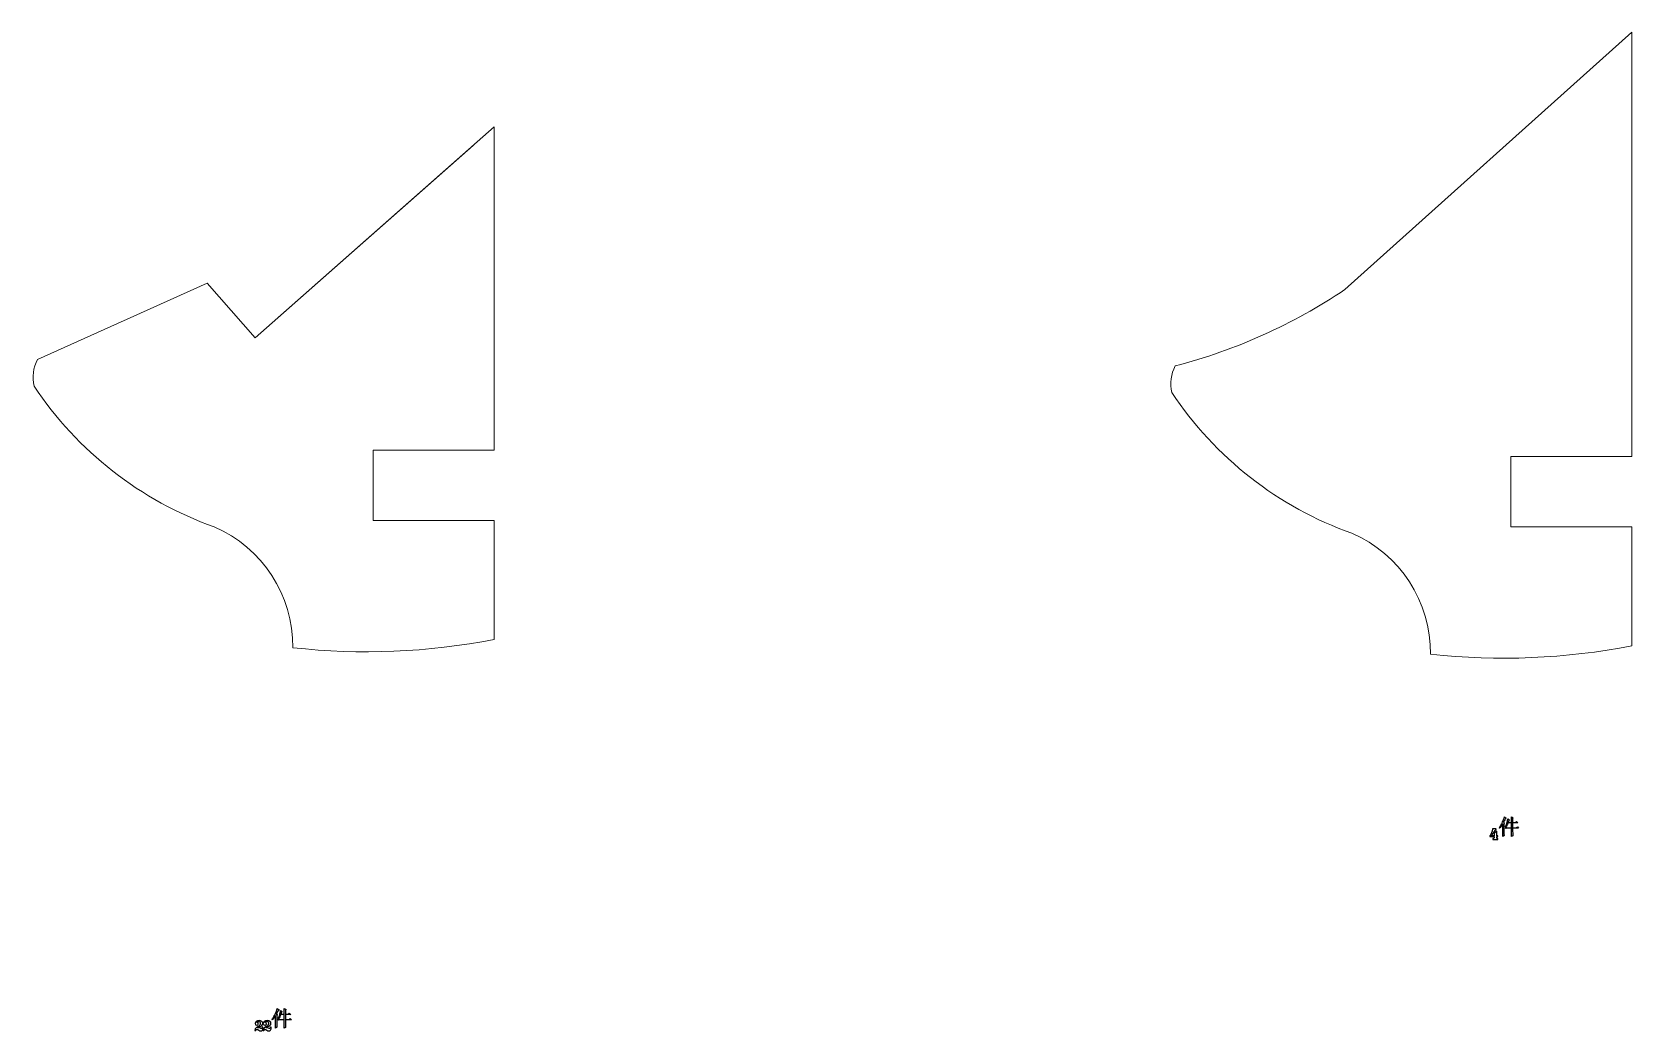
# Model space of a CAD drawing. Header units: centimetres. Extents: x -51 to 100, y -24 to 30.
# Drawn here: x -50.88 to -41.78, y -23.57 to -17.89 of the extents above; entities that cross this region are included whole.
import ezdxf

# ---------------------------------------------------------------- set-up
doc = ezdxf.new("R2010")
doc.units = ezdxf.units.CM
doc.header["$MEASUREMENT"] = 0

msp = doc.modelspace()

# ---------------------------------------------------------------- linework, layer by layer
at = {"color": 1, "lineweight": 9}
for points in [[(-41.77601, -17.88619), (-41.77601, -17.88619), (-43.40865, -19.35031), (-43.40865, -19.35031)], [(-41.77601, -17.88619), (-41.77601, -17.88619), (-41.77601, -20.29999), (-41.77601, -20.29999)], [(-49.60721, -19.62591), (-49.60721, -19.62591), (-48.24637, -18.42523), (-48.24637, -18.42523)], [(-48.24637, -18.42523), (-48.24637, -18.42523), (-48.24637, -20.26355), (-48.24637, -20.26355)], [(-48.36605, -18.53083), (-48.36605, -18.53083), (-49.60721, -19.62591), (-49.60721, -19.62591)], [(-49.87897, -19.31387), (-49.87897, -19.31387), (-50.84441, -19.74863), (-50.84441, -19.74863)], [(-49.60721, -19.62591), (-49.60721, -19.62591), (-49.87897, -19.31387), (-49.87897, -19.31387)], [(-44.37409, -19.78507), (-44.03009, -19.69563), (-43.70365, -19.54863), (-43.40865, -19.35031)], [(-50.84441, -19.74863), (-50.86873, -19.79503), (-50.87565, -19.84859), (-50.86385, -19.89963)], [(-44.37409, -19.78507), (-44.39841, -19.83147), (-44.40529, -19.88503), (-44.39353, -19.93607)], [(-50.86385, -19.89963), (-50.61761, -20.27023), (-50.25797, -20.55111), (-49.83877, -20.70027)], [(-44.39353, -19.93607), (-44.14729, -20.30667), (-43.78765, -20.58755), (-43.36845, -20.73671)], [(-48.24637, -20.26355), (-48.24637, -20.26355), (-48.93601, -20.26355), (-48.93601, -20.26355)], [(-48.93601, -20.26355), (-48.93601, -20.26355), (-48.93601, -20.66355), (-48.93601, -20.66355)], [(-41.77601, -20.29999), (-41.77601, -20.29999), (-42.46569, -20.29999), (-42.46569, -20.29999)], [(-42.46569, -20.29999), (-42.46569, -20.29999), (-42.46569, -20.69999), (-42.46569, -20.69999)], [(-49.39229, -21.38707), (-49.38941, -21.08915), (-49.56533, -20.81855), (-49.83877, -20.70027)], [(-48.93601, -20.66355), (-48.93601, -20.66355), (-48.24637, -20.66355), (-48.24637, -20.66355)], [(-48.24637, -20.66355), (-48.24637, -20.66355), (-48.24637, -21.34003), (-48.24637, -21.34003)], [(-42.92197, -21.42351), (-42.91909, -21.12559), (-43.09501, -20.85499), (-43.36845, -20.73671)], [(-42.46569, -20.69999), (-42.46569, -20.69999), (-41.77601, -20.69999), (-41.77601, -20.69999)], [(-41.77601, -20.69999), (-41.77601, -20.69999), (-41.77601, -21.37647), (-41.77601, -21.37647)], [(-49.39229, -21.38707), (-49.01013, -21.42951), (-48.62373, -21.41367), (-48.24637, -21.34003)], [(-42.92197, -21.42351), (-42.53981, -21.46595), (-42.15341, -21.45011), (-41.77601, -21.37647)]]:
    msp.add_open_spline(points, degree=3, dxfattribs=at)
at = {"color": 1}
for points, knots in [([(-42.51132, -22.46003), (-42.51132, -22.46003), (-42.50384, -22.45582), (-42.50384, -22.45582), (-42.50384, -22.45582), (-42.50416, -22.44834), (-42.50432, -22.44179), (-42.50432, -22.43617), (-42.50432, -22.43617), (-42.50432, -22.43617), (-42.50432, -22.38754), (-42.50432, -22.38754), (-42.50432, -22.38754), (-42.50432, -22.38754), (-42.50057, -22.38426), (-42.50057, -22.38426), (-42.50057, -22.38426), (-42.50057, -22.38426), (-42.50666, -22.38005), (-42.50666, -22.38005), (-42.50666, -22.38005), (-42.50478, -22.37662), (-42.50089, -22.36962), (-42.49496, -22.359), (-42.49496, -22.359), (-42.49496, -22.359), (-42.49121, -22.35621), (-42.49121, -22.35621), (-42.49121, -22.35621), (-42.49121, -22.35621), (-42.50105, -22.34966), (-42.50105, -22.34966), (-42.50105, -22.34966), (-42.50416, -22.35964), (-42.50775, -22.36898), (-42.5118, -22.37772), (-42.5118, -22.37772), (-42.51585, -22.38644), (-42.51951, -22.39346), (-42.52278, -22.39875), (-42.52278, -22.39875), (-42.52607, -22.40406), (-42.52895, -22.40843), (-42.53144, -22.41186), (-42.53144, -22.41186), (-42.53144, -22.41186), (-42.53004, -22.41326), (-42.53004, -22.41326), (-42.53004, -22.41326), (-42.52535, -22.40859), (-42.51897, -22.40017), (-42.51087, -22.38799), (-42.51087, -22.38799), (-42.51087, -22.38799), (-42.51087, -22.43758), (-42.51087, -22.43758), (-42.51087, -22.43758), (-42.51087, -22.44287), (-42.51103, -22.45035), (-42.51132, -22.46003)], [0, 0, 0, 0, 0.0625, 0.0625, 0.0625, 0.0625, 0.125, 0.125, 0.125, 0.125, 0.1875, 0.1875, 0.1875, 0.1875, 0.25, 0.25, 0.25, 0.25, 0.3125, 0.3125, 0.3125, 0.3125, 0.375, 0.375, 0.375, 0.375, 0.4375, 0.4375, 0.4375, 0.4375, 0.5, 0.5, 0.5, 0.5, 0.5625, 0.5625, 0.5625, 0.5625, 0.625, 0.625, 0.625, 0.625, 0.6875, 0.6875, 0.6875, 0.6875, 0.75, 0.75, 0.75, 0.75, 0.8125, 0.8125, 0.8125, 0.8125, 0.875, 0.875, 0.875, 0.875, 1, 1, 1, 1]), ([(-42.46128, -22.38145), (-42.46128, -22.38145), (-42.48045, -22.38145), (-42.48045, -22.38145), (-42.48045, -22.38145), (-42.47922, -22.3771), (-42.47782, -22.37289), (-42.47624, -22.36882), (-42.47624, -22.36882), (-42.47624, -22.36882), (-42.47297, -22.36602), (-42.47297, -22.36602), (-42.47297, -22.36602), (-42.47297, -22.36602), (-42.48233, -22.36088), (-42.48233, -22.36088), (-42.48233, -22.36088), (-42.48389, -22.36991), (-42.48552, -22.37764), (-42.48724, -22.38402), (-42.48724, -22.38402), (-42.48896, -22.39043), (-42.49169, -22.39767), (-42.49542, -22.40577), (-42.49542, -22.40577), (-42.49542, -22.40577), (-42.49402, -22.40671), (-42.49402, -22.40671), (-42.49402, -22.40671), (-42.48935, -22.40079), (-42.48498, -22.39314), (-42.48093, -22.38378), (-42.48093, -22.38378), (-42.48093, -22.38378), (-42.46128, -22.38378), (-42.46128, -22.38378), (-42.46128, -22.38378), (-42.46128, -22.38378), (-42.46128, -22.41138), (-42.46128, -22.41138), (-42.46128, -22.41138), (-42.46128, -22.41138), (-42.4973, -22.41138), (-42.4973, -22.41138), (-42.4973, -22.41138), (-42.4973, -22.41138), (-42.49356, -22.41513), (-42.49356, -22.41513), (-42.49356, -22.41513), (-42.49075, -22.41419), (-42.48764, -22.41372), (-42.48421, -22.41372), (-42.48421, -22.41372), (-42.48421, -22.41372), (-42.46128, -22.41372), (-42.46128, -22.41372), (-42.46128, -22.41372), (-42.46128, -22.42932), (-42.46144, -22.44475), (-42.46176, -22.46003), (-42.46176, -22.46003), (-42.46176, -22.46003), (-42.45427, -22.45722), (-42.45427, -22.45722), (-42.45427, -22.45722), (-42.45457, -22.45223), (-42.45473, -22.43774), (-42.45473, -22.41372), (-42.45473, -22.41372), (-42.45473, -22.41372), (-42.42059, -22.41372), (-42.42059, -22.41372), (-42.42059, -22.41372), (-42.42059, -22.41372), (-42.42807, -22.40577), (-42.42807, -22.40577), (-42.42807, -22.40577), (-42.42807, -22.40577), (-42.43416, -22.41138), (-42.43416, -22.41138), (-42.43416, -22.41138), (-42.43416, -22.41138), (-42.45473, -22.41138), (-42.45473, -22.41138), (-42.45473, -22.41138), (-42.45473, -22.41138), (-42.45473, -22.38378), (-42.45473, -22.38378), (-42.45473, -22.38378), (-42.45473, -22.38378), (-42.4248, -22.38378), (-42.4248, -22.38378), (-42.4248, -22.38378), (-42.4248, -22.38378), (-42.43322, -22.37538), (-42.43322, -22.37538), (-42.43322, -22.37538), (-42.43322, -22.37538), (-42.43931, -22.38145), (-42.43931, -22.38145), (-42.43931, -22.38145), (-42.43931, -22.38145), (-42.45473, -22.38145), (-42.45473, -22.38145), (-42.45473, -22.38145), (-42.45473, -22.38145), (-42.45473, -22.35806), (-42.45473, -22.35806), (-42.45473, -22.35806), (-42.45473, -22.35806), (-42.451, -22.35479), (-42.451, -22.35479), (-42.451, -22.35479), (-42.451, -22.35479), (-42.46176, -22.34966), (-42.46176, -22.34966), (-42.46176, -22.34966), (-42.46144, -22.359), (-42.46128, -22.36962), (-42.46128, -22.38145)], [0, 0, 0, 0, 0.0322581, 0.0322581, 0.0322581, 0.0322581, 0.0645161, 0.0645161, 0.0645161, 0.0645161, 0.0967742, 0.0967742, 0.0967742, 0.0967742, 0.1290323, 0.1290323, 0.1290323, 0.1290323, 0.1612903, 0.1612903, 0.1612903, 0.1612903, 0.1935484, 0.1935484, 0.1935484, 0.1935484, 0.2258065, 0.2258065, 0.2258065, 0.2258065, 0.2580645, 0.2580645, 0.2580645, 0.2580645, 0.2903226, 0.2903226, 0.2903226, 0.2903226, 0.3225806, 0.3225806, 0.3225806, 0.3225806, 0.3548387, 0.3548387, 0.3548387, 0.3548387, 0.3870968, 0.3870968, 0.3870968, 0.3870968, 0.4193548, 0.4193548, 0.4193548, 0.4193548, 0.4516129, 0.4516129, 0.4516129, 0.4516129, 0.483871, 0.483871, 0.483871, 0.483871, 0.516129, 0.516129, 0.516129, 0.516129, 0.5483871, 0.5483871, 0.5483871, 0.5483871, 0.5806452, 0.5806452, 0.5806452, 0.5806452, 0.6129032, 0.6129032, 0.6129032, 0.6129032, 0.6451613, 0.6451613, 0.6451613, 0.6451613, 0.6774194, 0.6774194, 0.6774194, 0.6774194, 0.7096774, 0.7096774, 0.7096774, 0.7096774, 0.7419355, 0.7419355, 0.7419355, 0.7419355, 0.7741935, 0.7741935, 0.7741935, 0.7741935, 0.8064516, 0.8064516, 0.8064516, 0.8064516, 0.8387097, 0.8387097, 0.8387097, 0.8387097, 0.8709677, 0.8709677, 0.8709677, 0.8709677, 0.9032258, 0.9032258, 0.9032258, 0.9032258, 0.9354839, 0.9354839, 0.9354839, 0.9354839, 1, 1, 1, 1]), ([(-42.53828, -22.46085), (-42.53828, -22.46085), (-42.54518, -22.46085), (-42.54518, -22.46085), (-42.54518, -22.46085), (-42.54518, -22.46085), (-42.54518, -22.46348), (-42.54518, -22.46348), (-42.54518, -22.46348), (-42.54518, -22.4666), (-42.54482, -22.46875), (-42.54413, -22.46997), (-42.54413, -22.46997), (-42.54319, -22.47161), (-42.54127, -22.47246), (-42.5384, -22.47254), (-42.5384, -22.47254), (-42.5384, -22.47254), (-42.5384, -22.47691), (-42.5384, -22.47691), (-42.5384, -22.47691), (-42.5384, -22.47691), (-42.56751, -22.47691), (-42.56751, -22.47691), (-42.56751, -22.47691), (-42.56751, -22.47691), (-42.56751, -22.47254), (-42.56751, -22.47254), (-42.56751, -22.47254), (-42.56444, -22.47246), (-42.56241, -22.47167), (-42.56143, -22.47015), (-42.56143, -22.47015), (-42.56069, -22.46901), (-42.56031, -22.4668), (-42.56031, -22.46348), (-42.56031, -22.46348), (-42.56031, -22.46348), (-42.56031, -22.46085), (-42.56031, -22.46085), (-42.56031, -22.46085), (-42.56031, -22.46085), (-42.58475, -22.46085), (-42.58475, -22.46085), (-42.58475, -22.46085), (-42.58475, -22.46085), (-42.58475, -22.45616), (-42.58475, -22.45616), (-42.58475, -22.45616), (-42.57617, -22.44806), (-42.57081, -22.43531), (-42.56863, -22.41787), (-42.56863, -22.41787), (-42.56863, -22.41787), (-42.54786, -22.41787), (-42.54786, -22.41787), (-42.54786, -22.41787), (-42.55071, -22.42298), (-42.55556, -22.42966), (-42.56242, -22.43792), (-42.56242, -22.43792), (-42.56941, -22.44638), (-42.57516, -22.45247), (-42.57967, -22.45616), (-42.57967, -22.45616), (-42.57967, -22.45616), (-42.56031, -22.45616), (-42.56031, -22.45616), (-42.56031, -22.45616), (-42.56031, -22.45616), (-42.56031, -22.44401), (-42.56031, -22.44401), (-42.56031, -22.44401), (-42.56031, -22.44401), (-42.54518, -22.42946), (-42.54518, -22.42946), (-42.54518, -22.42946), (-42.54518, -22.42946), (-42.54518, -22.45616), (-42.54518, -22.45616), (-42.54518, -22.45616), (-42.54518, -22.45616), (-42.53828, -22.45616), (-42.53828, -22.45616), (-42.53828, -22.45616), (-42.53828, -22.45616), (-42.53828, -22.46085), (-42.53828, -22.46085)], [0, 0, 0, 0, 0.0434783, 0.0434783, 0.0434783, 0.0434783, 0.0869565, 0.0869565, 0.0869565, 0.0869565, 0.1304348, 0.1304348, 0.1304348, 0.1304348, 0.173913, 0.173913, 0.173913, 0.173913, 0.2173913, 0.2173913, 0.2173913, 0.2173913, 0.2608696, 0.2608696, 0.2608696, 0.2608696, 0.3043478, 0.3043478, 0.3043478, 0.3043478, 0.3478261, 0.3478261, 0.3478261, 0.3478261, 0.3913043, 0.3913043, 0.3913043, 0.3913043, 0.4347826, 0.4347826, 0.4347826, 0.4347826, 0.4782609, 0.4782609, 0.4782609, 0.4782609, 0.5217391, 0.5217391, 0.5217391, 0.5217391, 0.5652174, 0.5652174, 0.5652174, 0.5652174, 0.6086957, 0.6086957, 0.6086957, 0.6086957, 0.6521739, 0.6521739, 0.6521739, 0.6521739, 0.6956522, 0.6956522, 0.6956522, 0.6956522, 0.7391304, 0.7391304, 0.7391304, 0.7391304, 0.7826087, 0.7826087, 0.7826087, 0.7826087, 0.826087, 0.826087, 0.826087, 0.826087, 0.8695652, 0.8695652, 0.8695652, 0.8695652, 0.9130435, 0.9130435, 0.9130435, 0.9130435, 1, 1, 1, 1]), ([(-49.49097, -23.54986), (-49.49097, -23.54986), (-49.48349, -23.54565), (-49.48349, -23.54565), (-49.48349, -23.54565), (-49.48381, -23.53817), (-49.48397, -23.53162), (-49.48397, -23.526), (-49.48397, -23.526), (-49.48397, -23.526), (-49.48397, -23.47737), (-49.48397, -23.47737), (-49.48397, -23.47737), (-49.48397, -23.47737), (-49.48022, -23.47409), (-49.48022, -23.47409), (-49.48022, -23.47409), (-49.48022, -23.47409), (-49.48631, -23.46988), (-49.48631, -23.46988), (-49.48631, -23.46988), (-49.48443, -23.46645), (-49.48054, -23.45945), (-49.47461, -23.44883), (-49.47461, -23.44883), (-49.47461, -23.44883), (-49.47086, -23.44604), (-49.47086, -23.44604), (-49.47086, -23.44604), (-49.47086, -23.44604), (-49.4807, -23.43949), (-49.4807, -23.43949), (-49.4807, -23.43949), (-49.48381, -23.44947), (-49.4874, -23.45881), (-49.49145, -23.46755), (-49.49145, -23.46755), (-49.4955, -23.47627), (-49.49916, -23.48329), (-49.50243, -23.48858), (-49.50243, -23.48858), (-49.50572, -23.49389), (-49.5086, -23.49826), (-49.51109, -23.50169), (-49.51109, -23.50169), (-49.51109, -23.50169), (-49.50969, -23.50309), (-49.50969, -23.50309), (-49.50969, -23.50309), (-49.505, -23.49842), (-49.49862, -23.49), (-49.49052, -23.47782), (-49.49052, -23.47782), (-49.49052, -23.47782), (-49.49052, -23.52741), (-49.49052, -23.52741), (-49.49052, -23.52741), (-49.49052, -23.5327), (-49.49068, -23.54018), (-49.49097, -23.54986)], [0, 0, 0, 0, 0.0625, 0.0625, 0.0625, 0.0625, 0.125, 0.125, 0.125, 0.125, 0.1875, 0.1875, 0.1875, 0.1875, 0.25, 0.25, 0.25, 0.25, 0.3125, 0.3125, 0.3125, 0.3125, 0.375, 0.375, 0.375, 0.375, 0.4375, 0.4375, 0.4375, 0.4375, 0.5, 0.5, 0.5, 0.5, 0.5625, 0.5625, 0.5625, 0.5625, 0.625, 0.625, 0.625, 0.625, 0.6875, 0.6875, 0.6875, 0.6875, 0.75, 0.75, 0.75, 0.75, 0.8125, 0.8125, 0.8125, 0.8125, 0.875, 0.875, 0.875, 0.875, 1, 1, 1, 1]), ([(-49.44093, -23.47128), (-49.44093, -23.47128), (-49.4601, -23.47128), (-49.4601, -23.47128), (-49.4601, -23.47128), (-49.45887, -23.46693), (-49.45747, -23.46272), (-49.45589, -23.45865), (-49.45589, -23.45865), (-49.45589, -23.45865), (-49.45262, -23.45585), (-49.45262, -23.45585), (-49.45262, -23.45585), (-49.45262, -23.45585), (-49.46198, -23.45071), (-49.46198, -23.45071), (-49.46198, -23.45071), (-49.46354, -23.45974), (-49.46517, -23.46747), (-49.46689, -23.47385), (-49.46689, -23.47385), (-49.46861, -23.48026), (-49.47134, -23.4875), (-49.47507, -23.4956), (-49.47507, -23.4956), (-49.47507, -23.4956), (-49.47367, -23.49654), (-49.47367, -23.49654), (-49.47367, -23.49654), (-49.469, -23.49062), (-49.46463, -23.48297), (-49.46058, -23.47361), (-49.46058, -23.47361), (-49.46058, -23.47361), (-49.44093, -23.47361), (-49.44093, -23.47361), (-49.44093, -23.47361), (-49.44093, -23.47361), (-49.44093, -23.50121), (-49.44093, -23.50121), (-49.44093, -23.50121), (-49.44093, -23.50121), (-49.47695, -23.50121), (-49.47695, -23.50121), (-49.47695, -23.50121), (-49.47695, -23.50121), (-49.47321, -23.50496), (-49.47321, -23.50496), (-49.47321, -23.50496), (-49.4704, -23.50402), (-49.46729, -23.50355), (-49.46386, -23.50355), (-49.46386, -23.50355), (-49.46386, -23.50355), (-49.44093, -23.50355), (-49.44093, -23.50355), (-49.44093, -23.50355), (-49.44093, -23.51915), (-49.44109, -23.53458), (-49.44141, -23.54986), (-49.44141, -23.54986), (-49.44141, -23.54986), (-49.43392, -23.54705), (-49.43392, -23.54705), (-49.43392, -23.54705), (-49.43422, -23.54206), (-49.43438, -23.52757), (-49.43438, -23.50355), (-49.43438, -23.50355), (-49.43438, -23.50355), (-49.40024, -23.50355), (-49.40024, -23.50355), (-49.40024, -23.50355), (-49.40024, -23.50355), (-49.40772, -23.4956), (-49.40772, -23.4956), (-49.40772, -23.4956), (-49.40772, -23.4956), (-49.41381, -23.50121), (-49.41381, -23.50121), (-49.41381, -23.50121), (-49.41381, -23.50121), (-49.43438, -23.50121), (-49.43438, -23.50121), (-49.43438, -23.50121), (-49.43438, -23.50121), (-49.43438, -23.47361), (-49.43438, -23.47361), (-49.43438, -23.47361), (-49.43438, -23.47361), (-49.40445, -23.47361), (-49.40445, -23.47361), (-49.40445, -23.47361), (-49.40445, -23.47361), (-49.41287, -23.46521), (-49.41287, -23.46521), (-49.41287, -23.46521), (-49.41287, -23.46521), (-49.41896, -23.47128), (-49.41896, -23.47128), (-49.41896, -23.47128), (-49.41896, -23.47128), (-49.43438, -23.47128), (-49.43438, -23.47128), (-49.43438, -23.47128), (-49.43438, -23.47128), (-49.43438, -23.44789), (-49.43438, -23.44789), (-49.43438, -23.44789), (-49.43438, -23.44789), (-49.43065, -23.44462), (-49.43065, -23.44462), (-49.43065, -23.44462), (-49.43065, -23.44462), (-49.44141, -23.43949), (-49.44141, -23.43949), (-49.44141, -23.43949), (-49.44109, -23.44883), (-49.44093, -23.45945), (-49.44093, -23.47128)], [0, 0, 0, 0, 0.0322581, 0.0322581, 0.0322581, 0.0322581, 0.0645161, 0.0645161, 0.0645161, 0.0645161, 0.0967742, 0.0967742, 0.0967742, 0.0967742, 0.1290323, 0.1290323, 0.1290323, 0.1290323, 0.1612903, 0.1612903, 0.1612903, 0.1612903, 0.1935484, 0.1935484, 0.1935484, 0.1935484, 0.2258065, 0.2258065, 0.2258065, 0.2258065, 0.2580645, 0.2580645, 0.2580645, 0.2580645, 0.2903226, 0.2903226, 0.2903226, 0.2903226, 0.3225806, 0.3225806, 0.3225806, 0.3225806, 0.3548387, 0.3548387, 0.3548387, 0.3548387, 0.3870968, 0.3870968, 0.3870968, 0.3870968, 0.4193548, 0.4193548, 0.4193548, 0.4193548, 0.4516129, 0.4516129, 0.4516129, 0.4516129, 0.483871, 0.483871, 0.483871, 0.483871, 0.516129, 0.516129, 0.516129, 0.516129, 0.5483871, 0.5483871, 0.5483871, 0.5483871, 0.5806452, 0.5806452, 0.5806452, 0.5806452, 0.6129032, 0.6129032, 0.6129032, 0.6129032, 0.6451613, 0.6451613, 0.6451613, 0.6451613, 0.6774194, 0.6774194, 0.6774194, 0.6774194, 0.7096774, 0.7096774, 0.7096774, 0.7096774, 0.7419355, 0.7419355, 0.7419355, 0.7419355, 0.7741935, 0.7741935, 0.7741935, 0.7741935, 0.8064516, 0.8064516, 0.8064516, 0.8064516, 0.8387097, 0.8387097, 0.8387097, 0.8387097, 0.8709677, 0.8709677, 0.8709677, 0.8709677, 0.9032258, 0.9032258, 0.9032258, 0.9032258, 0.9354839, 0.9354839, 0.9354839, 0.9354839, 1, 1, 1, 1]), ([(-49.56196, -23.54535), (-49.56196, -23.5595), (-49.56661, -23.56658), (-49.57593, -23.56658), (-49.57593, -23.56658), (-49.57871, -23.56658), (-49.58208, -23.56511), (-49.58611, -23.56219), (-49.58611, -23.56219), (-49.59012, -23.55926), (-49.59317, -23.5577), (-49.59529, -23.55752), (-49.59529, -23.55752), (-49.59738, -23.55736), (-49.59924, -23.55798), (-49.60084, -23.55936), (-49.60084, -23.55936), (-49.60243, -23.56074), (-49.60329, -23.56249), (-49.60341, -23.56459), (-49.60341, -23.56459), (-49.60341, -23.56459), (-49.60756, -23.56459), (-49.60756, -23.56459), (-49.60756, -23.56459), (-49.60784, -23.56341), (-49.60796, -23.56229), (-49.60796, -23.5612), (-49.60796, -23.5612), (-49.60796, -23.55673), (-49.60567, -23.55254), (-49.60108, -23.54862), (-49.60108, -23.54862), (-49.59998, -23.54765), (-49.59575, -23.54489), (-49.58834, -23.54032), (-49.58834, -23.54032), (-49.58096, -23.53577), (-49.57723, -23.53011), (-49.57715, -23.52332), (-49.57715, -23.52332), (-49.57705, -23.51584), (-49.5804, -23.51209), (-49.58727, -23.51209), (-49.58727, -23.51209), (-49.59315, -23.51209), (-49.59611, -23.5133), (-49.59611, -23.51572), (-49.59611, -23.51572), (-49.59611, -23.516), (-49.59485, -23.517), (-49.59236, -23.51873), (-49.59236, -23.51873), (-49.58986, -23.52047), (-49.58862, -23.52262), (-49.58862, -23.52518), (-49.58862, -23.52518), (-49.58862, -23.52741), (-49.58954, -23.52933), (-49.5914, -23.53092), (-49.5914, -23.53092), (-49.59325, -23.53252), (-49.59531, -23.53332), (-49.59756, -23.53332), (-49.59756, -23.53332), (-49.60353, -23.53268), (-49.6065, -23.52971), (-49.6065, -23.52436), (-49.6065, -23.52436), (-49.6065, -23.51953), (-49.60475, -23.51566), (-49.60124, -23.51273), (-49.60124, -23.51273), (-49.59718, -23.50941), (-49.59106, -23.50776), (-49.58284, -23.50776), (-49.58284, -23.50776), (-49.57737, -23.50776), (-49.57282, -23.50913), (-49.56915, -23.51187), (-49.56915, -23.51187), (-49.5651, -23.51486), (-49.56306, -23.51899), (-49.56306, -23.52426), (-49.56306, -23.52426), (-49.56306, -23.52873), (-49.565, -23.53248), (-49.56885, -23.53547), (-49.56885, -23.53547), (-49.57116, -23.53727), (-49.57527, -23.53939), (-49.5812, -23.54184), (-49.5812, -23.54184), (-49.58693, -23.54423), (-49.59076, -23.54629), (-49.59272, -23.54805), (-49.59272, -23.54805), (-49.59272, -23.54805), (-49.59272, -23.54834), (-49.59272, -23.54834), (-49.59272, -23.54834), (-49.591, -23.54807), (-49.58932, -23.54793), (-49.58769, -23.54793), (-49.58769, -23.54793), (-49.5829, -23.54793), (-49.57825, -23.54924), (-49.57376, -23.55184), (-49.57376, -23.55184), (-49.57284, -23.5524), (-49.57188, -23.55266), (-49.5709, -23.55266), (-49.5709, -23.55266), (-49.56767, -23.55266), (-49.56606, -23.55022), (-49.56606, -23.54535), (-49.56606, -23.54535), (-49.56606, -23.54535), (-49.56196, -23.54535), (-49.56196, -23.54535)], [0, 0, 0, 0, 0.0322581, 0.0322581, 0.0322581, 0.0322581, 0.0645161, 0.0645161, 0.0645161, 0.0645161, 0.0967742, 0.0967742, 0.0967742, 0.0967742, 0.1290323, 0.1290323, 0.1290323, 0.1290323, 0.1612903, 0.1612903, 0.1612903, 0.1612903, 0.1935484, 0.1935484, 0.1935484, 0.1935484, 0.2258065, 0.2258065, 0.2258065, 0.2258065, 0.2580645, 0.2580645, 0.2580645, 0.2580645, 0.2903226, 0.2903226, 0.2903226, 0.2903226, 0.3225806, 0.3225806, 0.3225806, 0.3225806, 0.3548387, 0.3548387, 0.3548387, 0.3548387, 0.3870968, 0.3870968, 0.3870968, 0.3870968, 0.4193548, 0.4193548, 0.4193548, 0.4193548, 0.4516129, 0.4516129, 0.4516129, 0.4516129, 0.483871, 0.483871, 0.483871, 0.483871, 0.516129, 0.516129, 0.516129, 0.516129, 0.5483871, 0.5483871, 0.5483871, 0.5483871, 0.5806452, 0.5806452, 0.5806452, 0.5806452, 0.6129032, 0.6129032, 0.6129032, 0.6129032, 0.6451613, 0.6451613, 0.6451613, 0.6451613, 0.6774194, 0.6774194, 0.6774194, 0.6774194, 0.7096774, 0.7096774, 0.7096774, 0.7096774, 0.7419355, 0.7419355, 0.7419355, 0.7419355, 0.7741935, 0.7741935, 0.7741935, 0.7741935, 0.8064516, 0.8064516, 0.8064516, 0.8064516, 0.8387097, 0.8387097, 0.8387097, 0.8387097, 0.8709677, 0.8709677, 0.8709677, 0.8709677, 0.9032258, 0.9032258, 0.9032258, 0.9032258, 0.9354839, 0.9354839, 0.9354839, 0.9354839, 1, 1, 1, 1]), ([(-49.51548, -23.54535), (-49.51548, -23.5595), (-49.52013, -23.56658), (-49.52945, -23.56658), (-49.52945, -23.56658), (-49.53223, -23.56658), (-49.5356, -23.56511), (-49.53963, -23.56219), (-49.53963, -23.56219), (-49.54364, -23.55926), (-49.54669, -23.5577), (-49.54881, -23.55752), (-49.54881, -23.55752), (-49.5509, -23.55736), (-49.55276, -23.55798), (-49.55436, -23.55936), (-49.55436, -23.55936), (-49.55595, -23.56074), (-49.55681, -23.56249), (-49.55693, -23.56459), (-49.55693, -23.56459), (-49.55693, -23.56459), (-49.56108, -23.56459), (-49.56108, -23.56459), (-49.56108, -23.56459), (-49.56136, -23.56341), (-49.56148, -23.56229), (-49.56148, -23.5612), (-49.56148, -23.5612), (-49.56148, -23.55673), (-49.55919, -23.55254), (-49.5546, -23.54862), (-49.5546, -23.54862), (-49.5535, -23.54765), (-49.54927, -23.54489), (-49.54186, -23.54032), (-49.54186, -23.54032), (-49.53448, -23.53577), (-49.53075, -23.53011), (-49.53067, -23.52332), (-49.53067, -23.52332), (-49.53057, -23.51584), (-49.53392, -23.51209), (-49.54079, -23.51209), (-49.54079, -23.51209), (-49.54667, -23.51209), (-49.54963, -23.5133), (-49.54963, -23.51572), (-49.54963, -23.51572), (-49.54963, -23.516), (-49.54837, -23.517), (-49.54588, -23.51873), (-49.54588, -23.51873), (-49.54338, -23.52047), (-49.54214, -23.52262), (-49.54214, -23.52518), (-49.54214, -23.52518), (-49.54214, -23.52741), (-49.54306, -23.52933), (-49.54492, -23.53092), (-49.54492, -23.53092), (-49.54677, -23.53252), (-49.54883, -23.53332), (-49.55108, -23.53332), (-49.55108, -23.53332), (-49.55705, -23.53268), (-49.56002, -23.52971), (-49.56002, -23.52436), (-49.56002, -23.52436), (-49.56002, -23.51953), (-49.55827, -23.51566), (-49.55476, -23.51273), (-49.55476, -23.51273), (-49.5507, -23.50941), (-49.54458, -23.50776), (-49.53636, -23.50776), (-49.53636, -23.50776), (-49.53089, -23.50776), (-49.52634, -23.50913), (-49.52267, -23.51187), (-49.52267, -23.51187), (-49.51862, -23.51486), (-49.51658, -23.51899), (-49.51658, -23.52426), (-49.51658, -23.52426), (-49.51658, -23.52873), (-49.51852, -23.53248), (-49.52237, -23.53547), (-49.52237, -23.53547), (-49.52468, -23.53727), (-49.52879, -23.53939), (-49.53472, -23.54184), (-49.53472, -23.54184), (-49.54045, -23.54423), (-49.54428, -23.54629), (-49.54624, -23.54805), (-49.54624, -23.54805), (-49.54624, -23.54805), (-49.54624, -23.54834), (-49.54624, -23.54834), (-49.54624, -23.54834), (-49.54452, -23.54807), (-49.54284, -23.54793), (-49.54121, -23.54793), (-49.54121, -23.54793), (-49.53642, -23.54793), (-49.53177, -23.54924), (-49.52728, -23.55184), (-49.52728, -23.55184), (-49.52636, -23.5524), (-49.5254, -23.55266), (-49.52442, -23.55266), (-49.52442, -23.55266), (-49.52119, -23.55266), (-49.51958, -23.55022), (-49.51958, -23.54535), (-49.51958, -23.54535), (-49.51958, -23.54535), (-49.51548, -23.54535), (-49.51548, -23.54535)], [0, 0, 0, 0, 0.0322581, 0.0322581, 0.0322581, 0.0322581, 0.0645161, 0.0645161, 0.0645161, 0.0645161, 0.0967742, 0.0967742, 0.0967742, 0.0967742, 0.1290323, 0.1290323, 0.1290323, 0.1290323, 0.1612903, 0.1612903, 0.1612903, 0.1612903, 0.1935484, 0.1935484, 0.1935484, 0.1935484, 0.2258065, 0.2258065, 0.2258065, 0.2258065, 0.2580645, 0.2580645, 0.2580645, 0.2580645, 0.2903226, 0.2903226, 0.2903226, 0.2903226, 0.3225806, 0.3225806, 0.3225806, 0.3225806, 0.3548387, 0.3548387, 0.3548387, 0.3548387, 0.3870968, 0.3870968, 0.3870968, 0.3870968, 0.4193548, 0.4193548, 0.4193548, 0.4193548, 0.4516129, 0.4516129, 0.4516129, 0.4516129, 0.483871, 0.483871, 0.483871, 0.483871, 0.516129, 0.516129, 0.516129, 0.516129, 0.5483871, 0.5483871, 0.5483871, 0.5483871, 0.5806452, 0.5806452, 0.5806452, 0.5806452, 0.6129032, 0.6129032, 0.6129032, 0.6129032, 0.6451613, 0.6451613, 0.6451613, 0.6451613, 0.6774194, 0.6774194, 0.6774194, 0.6774194, 0.7096774, 0.7096774, 0.7096774, 0.7096774, 0.7419355, 0.7419355, 0.7419355, 0.7419355, 0.7741935, 0.7741935, 0.7741935, 0.7741935, 0.8064516, 0.8064516, 0.8064516, 0.8064516, 0.8387097, 0.8387097, 0.8387097, 0.8387097, 0.8709677, 0.8709677, 0.8709677, 0.8709677, 0.9032258, 0.9032258, 0.9032258, 0.9032258, 0.9354839, 0.9354839, 0.9354839, 0.9354839, 1, 1, 1, 1])]:
    msp.add_open_spline(points, degree=3, knots=knots, dxfattribs=at)

doc.saveas('drawing.dxf')
